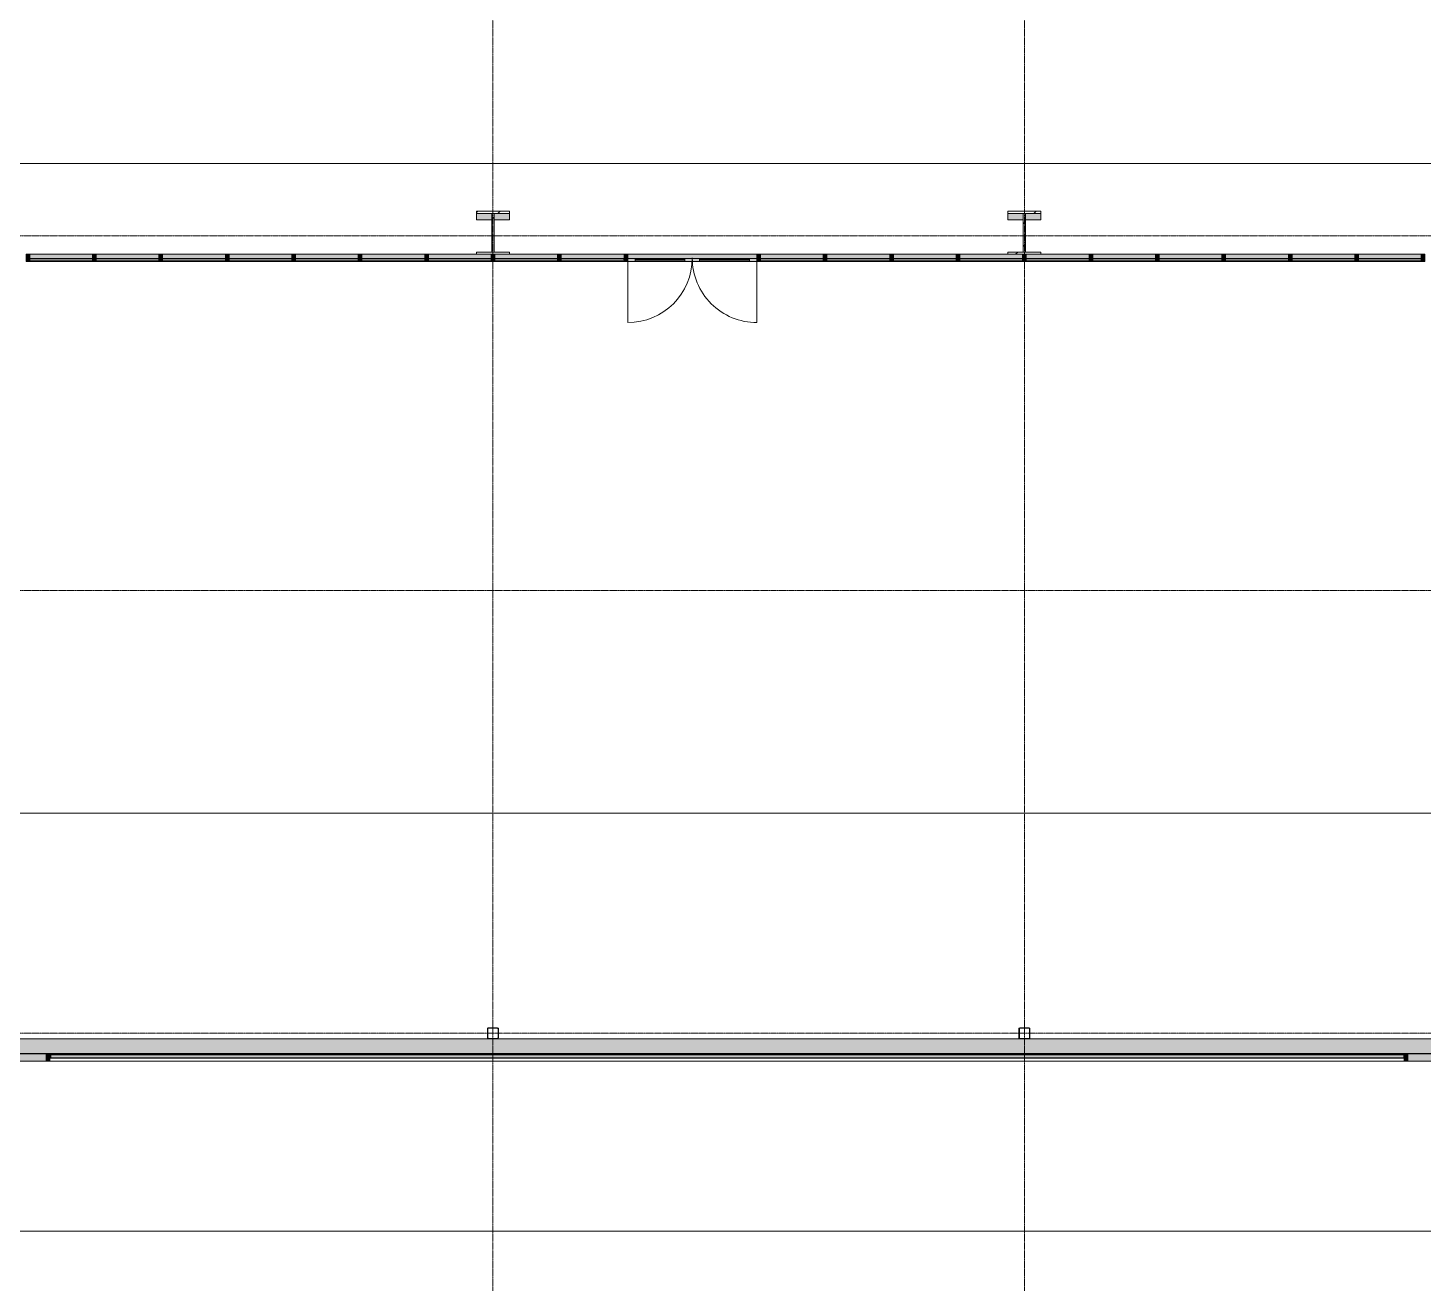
# Model space of a CAD drawing. Header units: inches. Extents: x 19712 to 27543, y -26063 to -18659.
# Drawn here: x 22833 to 23593, y -22920 to -22237 of the extents above; entities that cross this region are included whole.
import ezdxf

# ---------------------------------------------------------------- set-up
doc = ezdxf.new("R2010")
doc.units = ezdxf.units.IN
doc.header["$MEASUREMENT"] = 0
doc.linetypes.add('Grid Line 1_2_', pattern=[0.875, 0.5, -0.125, 0.125, -0.125])
for name, color, linetype, lineweight in [('A-DOOR', 31, 'Continuous', 9), ('A-GLAZ-CURT', 52, 'Continuous', 9), ('A-GLAZ-CWMG', 51, 'Continuous', 9), ('A-WALL', 113, 'Continuous', 9), ('C-TOPO', 7, 'Continuous', 9), ('Conc', 7, 'Continuous', 9), ('G-ANNO-SYMB', 111, 'Continuous', 9), ('S-BEAM', 12, 'Continuous', 9), ('S-COLS', 52, 'Continuous', 9), ('S-GRID', 1, 'Continuous', 9)]:
    doc.layers.add(name, color=color, linetype=linetype, lineweight=lineweight)
pattern_1 = [(45, (0, 0), (-25.342707, 25.342707), []), (45, (0, 38.4), (-25.342707, 25.342707), [])]

# ---------------------------------------------------------------- blocks, each defined once
blk = doc.blocks.new('HSS-Hollow Structural Section-Column - HSS6X6X1_4-556719-Site Plan - Phase 1')
at = {"layer": 'S-COLS'}
h = blk.add_hatch(dxfattribs=at)
h.set_pattern_fill('FP_2', color=256, style=0, pattern_type=2)
h.set_pattern_definition([(225, (23085.89, -22784.303), (25.342707, -25.342707), []), (225, (23085.89, -22822.703), (25.342707, -25.342707), [])])
h.paths.add_polyline_path([(-2.53, 3), (-2.86, 2.86), (-3, 2.53), (-2.7, 2.7)], flags=0)
h.paths.add_polyline_path([(2.53, 3), (-2.53, 3), (-2.53, 2.77), (2.53, 2.77)], flags=0)
h.paths.add_polyline_path([(2.53, 3), (2.7, 2.7), (3, 2.53), (2.86, 2.86)], flags=0)
h.paths.add_polyline_path([(3, -2.53), (2.7, -2.7), (2.53, -3), (2.86, -2.86)], flags=0)
h.paths.add_polyline_path([(3, 2.53), (2.77, 2.53), (2.77, -2.53), (3, -2.53)], flags=0)
h.paths.add_polyline_path([(-3, -2.53), (-2.86, -2.86), (-2.53, -3), (-2.7, -2.7)], flags=0)
h.paths.add_polyline_path([(-2.77, 2.53), (-3, 2.53), (-3, -2.53), (-2.77, -2.53)], flags=0)
h.paths.add_polyline_path([(2.53, -2.77), (-2.53, -2.77), (-2.53, -3), (2.53, -3)], flags=0)
at = {"layer": 'S-COLS', "lineweight": 15}
for p, q in [((-3, 2.53), (-3, -2.53)), ((-2.77, -2.53), (-2.77, 2.53)), ((2.53, 3), (-2.53, 3)), ((-2.53, 2.77), (2.53, 2.77)), ((2.77, 2.53), (2.77, -2.53)), ((3, -2.53), (3, 2.53)), ((2.53, -2.77), (-2.53, -2.77)), ((-2.53, -3), (2.53, -3))]:
    blk.add_line(p, q, dxfattribs=at)
for centre, radius, start, end in [((-2.53, 2.53), 0.466, 90, 180), ((-2.53, 2.53), 0.233, 90, 180), ((2.53, 2.53), 0.466, 360, 90), ((2.53, 2.53), 0.233, 0, 90), ((-2.53, -2.53), 0.466, 180, 270), ((-2.53, -2.53), 0.233, 180, 270), ((2.53, -2.53), 0.466, 270, 360), ((2.53, -2.53), 0.233, 270, 360)]:
    blk.add_arc(centre, radius, start, end, dxfattribs=at)
blk = doc.blocks.new('HSS-Hollow Structural Section-Column - HSS6X6X1_4-V1-Site Plan - Phase 1')
at = {"layer": 'S-COLS', "lineweight": 15}
for p, q in [((-3, 2.534), (-3, -2.534)), ((-2.767, -2.534), (-2.767, 2.534)), ((2.534, 3), (-2.534, 3)), ((-2.534, 2.767), (2.534, 2.767)), ((2.767, 2.534), (2.767, -2.534)), ((3, -2.534), (3, 2.534)), ((2.534, -2.767), (-2.534, -2.767)), ((-2.534, -3), (2.534, -3))]:
    blk.add_line(p, q, dxfattribs=at)
for centre, radius, start, end in [((-2.534, 2.534), 0.466, 90, 180), ((-2.534, 2.534), 0.233, 90, 180), ((2.534, 2.534), 0.466, 360, 90), ((2.534, 2.534), 0.233, 0, 90), ((-2.534, -2.534), 0.466, 180, 270), ((-2.534, -2.534), 0.233, 180, 270), ((2.534, -2.534), 0.466, 270, 360), ((2.534, -2.534), 0.233, 270, 360)]:
    blk.add_arc(centre, radius, start, end, dxfattribs=at)
blk = doc.blocks.new('Girt_C - 8_D-767115-Site Plan - Phase 1')
at = {"layer": 'S-BEAM'}
for points in [[(24526.39, -22787.49), (24526.39, -22787.3), (22076.14, -22787.4), (22076.14, -22787.49), (24368.72, -22787.49)], [(24526.39, -22795.12), (24526.39, -22787.49), (22076.14, -22787.49), (22076.14, -22795.12), (24368.72, -22795.12)], [(24526.39, -22795.3), (24526.39, -22795.12), (22076.14, -22795.21), (22076.14, -22795.3), (24368.72, -22795.3)]]:
    blk.add_hatch(color=256, dxfattribs=at).paths.add_polyline_path(points, flags=0)
for p, q in [((23083.36, -22787.3), (22076.14, -22787.3)), ((23372.86, -22787.3), (23088.42, -22787.3)), ((23662.36, -22787.3), (23377.92, -22787.3)), ((22076.14, -22795.3), (24526.39, -22795.3))]:
    blk.add_line(p, q, dxfattribs=at)
blk = doc.blocks.new('System Panel - Glazed-809284-Site Plan - Phase 1')
at = {"layer": 'A-GLAZ-CURT', "transparency": 33554649}
blk.add_hatch(color=256, dxfattribs=at).paths.add_polyline_path([(-17.09, 1.25), (-17.09, 0.25), (17.09, 0.25), (17.09, 1.25)], flags=0)
at = {"layer": 'A-GLAZ-CURT'}
for p, q in [((17.09, 1.25), (-17.09, 1.25)), ((-17.09, 1.25), (-17.09, 0.25)), ((-17.09, 0.25), (-17.09, 1.25)), ((17.09, 1.25), (-17.09, 1.25)), ((-17.09, 0.25), (17.09, 0.25)), ((-17.09, 0.25), (17.09, 0.25)), ((17.09, 0.25), (17.09, 1.25)), ((17.09, 1.25), (17.09, 0.25))]:
    blk.add_line(p, q, dxfattribs=at)
blk = doc.blocks.new('Door_Single_Storefront - one-809285-Site Plan - Phase 1')
at = {"layer": 'A-DOOR'}
h = blk.add_hatch(color=256, dxfattribs=at)
h.paths.add_polyline_path([(17.59375, 2), (13.59375, 2), (13.59375, 0.25), (17.59375, 0.25)], flags=0)
h.paths.add_polyline_path([(-17.59375, 2), (-17.59375, 0.25), (-13.59375, 0.25), (-13.59375, 2)], flags=0)
h = blk.add_hatch(color=256, dxfattribs=at)
h.paths.add_polyline_path([(13.59375, 2), (-13.59375, 2), (-13.59375, 1.5), (13.59375, 1.5)], flags=0)
h.paths.add_polyline_path([(1.32823, 0.75), (-13.59375, 0.75), (-13.59375, 0.25), (13.59375, 0.25), (13.59375, 0.75)], flags=0)
blk.add_hatch(color=256, dxfattribs=at).paths.add_polyline_path([(1.32823, 1.5), (-13.59375, 1.5), (-13.59375, 0.75), (13.59375, 0.75), (13.59375, 1.5)], flags=0)
for p, q in [((-17.59375, 35.1875), (-17.59375, 0)), ((-13.59375, 2), (-17.59375, 2)), ((-17.59375, 2), (-17.59375, 0.25)), ((-17.59375, 0.25), (-13.59375, 0.25)), ((-13.59375, 0.25), (-13.59375, 2)), ((-13.59375, 2), (13.59375, 2)), ((13.59375, 1.5), (-13.59375, 1.5)), ((-13.59375, 1.5), (-13.59375, 0.75)), ((-13.59375, 0.75), (13.59375, 0.75)), ((13.59375, 0.25), (-13.59375, 0.25)), ((17.59375, 2), (13.59375, 2)), ((13.59375, 2), (13.59375, 0.25)), ((13.59375, 0.75), (13.59375, 1.5)), ((13.59375, 0.25), (17.59375, 0.25)), ((17.59375, 0.25), (17.59375, 2))]:
    blk.add_line(p, q, dxfattribs=at)
blk.add_arc((-17.59375, 0), 35.1875, 360, 90, dxfattribs=at)
blk = doc.blocks.new('Door_Single_Storefront - one-809286-Site Plan - Phase 1')
at = {"layer": 'A-DOOR'}
h = blk.add_hatch(color=256, dxfattribs=at)
h.paths.add_polyline_path([(-13.59375, -2), (-13.59375, -0.25), (-17.59375, -0.25), (-17.59375, -2)], flags=0)
h.paths.add_polyline_path([(13.59375, -2), (17.59375, -2), (17.59375, -0.25), (13.59375, -0.25)], flags=0)
h = blk.add_hatch(color=256, dxfattribs=at)
h.paths.add_polyline_path([(13.59375, -2), (13.59375, -1.5), (-13.59375, -1.5), (-13.59375, -2)], flags=0)
h.paths.add_polyline_path([(13.59375, -0.75), (13.59375, -0.25), (-13.59375, -0.25), (-13.59375, -0.75)], flags=0)
blk.add_hatch(color=256, dxfattribs=at).paths.add_polyline_path([(13.59375, -1.5), (13.59375, -0.75), (-13.59375, -0.75), (-13.59375, -1.5)], flags=0)
for p, q in [((-17.59375, -35.1875), (-17.59375, 0)), ((-17.59375, -2), (-17.59375, -0.25)), ((-17.59375, -0.25), (-13.59375, -0.25)), ((-13.59375, -2), (-17.59375, -2)), ((-13.59375, -0.25), (-13.59375, -2)), ((13.59375, -0.25), (-13.59375, -0.25)), ((-13.59375, -1.5), (-13.59375, -0.75)), ((-13.59375, -0.75), (13.59375, -0.75)), ((13.59375, -1.5), (-13.59375, -1.5)), ((-13.59375, -2), (13.59375, -2)), ((13.59375, -2), (13.59375, -0.25)), ((13.59375, -0.25), (17.59375, -0.25)), ((13.59375, -0.75), (13.59375, -1.5)), ((17.59375, -2), (13.59375, -2)), ((17.59375, -0.25), (17.59375, -2))]:
    blk.add_line(p, q, dxfattribs=at)
blk.add_arc((-17.59375, 0), 35.1875, 270, 0, dxfattribs=at)
blk = doc.blocks.new('System Panel - Glazed-809288-Site Plan - Phase 1')
at = {"layer": 'A-GLAZ-CURT', "transparency": 33554649}
blk.add_hatch(color=256, dxfattribs=at).paths.add_polyline_path([(17.09, 1.25), (-17.09, 1.25), (-17.09, 0.25), (17.09, 0.25)], flags=0)
at = {"layer": 'A-GLAZ-CURT'}
for p, q in [((17.09, 1.25), (-17.09, 1.25)), ((-17.09, 1.25), (-17.09, 0.25)), ((-17.09, 0.25), (-17.09, 1.25)), ((17.09, 1.25), (-17.09, 1.25)), ((-17.09, 0.25), (17.09, 0.25)), ((-17.09, 0.25), (17.09, 0.25)), ((17.09, 0.25), (17.09, 1.25)), ((17.09, 1.25), (17.09, 0.25))]:
    blk.add_line(p, q, dxfattribs=at)
blk = doc.blocks.new('Rectangular Mullion - Rectangular Mullion 1-V15-Site Plan - Phase 1')
at = {"layer": 'A-GLAZ-CWMG'}
h = blk.add_hatch(color=256, dxfattribs=at)
h.paths.add_polyline_path([(24462.02, -22364.05), (24496.2, -22364.05), (24496.2, -22363.3), (24462.02, -22363.3)], flags=0)
h.paths.add_polyline_path([(24462.02, -22362.3), (24496.2, -22362.3), (24496.2, -22360.05), (24462.02, -22360.05)], flags=0)
blk.add_hatch(color=256, dxfattribs=at).paths.add_polyline_path([(24496.2, -22363.3), (24496.2, -22362.3), (24462.02, -22362.3), (24462.02, -22363.3)], flags=0)
for p, q in [((24462.02, -22360.05), (24496.2, -22360.05)), ((24462.02, -22364.05), (24496.2, -22364.05))]:
    blk.add_line(p, q, dxfattribs=at)
blk = doc.blocks.new('Rectangular Mullion - Rectangular Mullion 1-V16-Site Plan - Phase 1')
at = {"layer": 'A-GLAZ-CWMG'}
h = blk.add_hatch(color=256, dxfattribs=at)
h.paths.add_polyline_path([(24244.89, -22364.05), (24279.08, -22364.05), (24279.08, -22363.3), (24244.89, -22363.3)], flags=0)
h.paths.add_polyline_path([(24244.89, -22362.3), (24279.08, -22362.3), (24279.08, -22360.05), (24244.89, -22360.05)], flags=0)
blk.add_hatch(color=256, dxfattribs=at).paths.add_polyline_path([(24279.08, -22363.3), (24279.08, -22362.3), (24244.89, -22362.3), (24244.89, -22363.3)], flags=0)
for p, q in [((24244.89, -22364.05), (24279.08, -22364.05)), ((24252.89, -22360.05), (24279.08, -22360.05))]:
    blk.add_line(p, q, dxfattribs=at)
blk = doc.blocks.new('Rectangular Mullion - Rectangular Mullion 1-769167-Site Plan - Phase 1')
at = {"layer": 'A-GLAZ-CWMG'}
h = blk.add_hatch(color=256, dxfattribs=at)
h.paths.add_polyline_path([(24498.2, -22364.05), (24532.39, -22364.05), (24532.39, -22363.3), (24498.2, -22363.3)], flags=0)
h.paths.add_polyline_path([(24524.39, -22362.3), (24532.39, -22362.3), (24532.39, -22360.05), (24498.2, -22360.05), (24498.2, -22362.3)], flags=0)
blk.add_hatch(color=256, dxfattribs=at).paths.add_polyline_path([(24532.39, -22363.3), (24532.39, -22362.3), (24498.2, -22362.3), (24498.2, -22363.3)], flags=0)
for p, q in [((24498.2, -22360.05), (24524.39, -22360.05)), ((24498.2, -22364.05), (24532.39, -22364.05))]:
    blk.add_line(p, q, dxfattribs=at)
blk = doc.blocks.new('Rectangular Mullion - Rectangular Mullion 1-769168-Site Plan - Phase 1')
at = {"layer": 'A-GLAZ-CWMG'}
blk.add_hatch(color=256, dxfattribs=at).paths.add_polyline_path([(24368.72, -22362.3), (24387.64, -22362.3), (24387.64, -22360.05), (24352.45, -22360.05), (24352.45, -22362.3), (24356.45, -22362.3)], flags=0)
blk.add_line((24352.45, -22360.05), (24387.64, -22360.05), dxfattribs=at)
blk = doc.blocks.new('Rectangular Mullion - Rectangular Mullion 1-769169-Site Plan - Phase 1')
at = {"layer": 'A-GLAZ-CWMG'}
blk.add_hatch(color=256, dxfattribs=at).paths.add_polyline_path([(24348.45, -22362.3), (24352.45, -22362.3), (24352.45, -22360.05), (24317.27, -22360.05), (24317.27, -22362.3), (24321.27, -22362.3)], flags=0)
blk.add_line((24317.27, -22360.05), (24352.45, -22360.05), dxfattribs=at)
blk = doc.blocks.new('Rectangular Mullion - Rectangular Mullion 1-809282-Site Plan - Phase 1')
at = {"layer": 'A-GLAZ-CWMG'}
blk.add_hatch(color=256, dxfattribs=at).paths.add_polyline_path([(-1, -2), (-1, 2), (1, 2), (1, -2)], flags=0)
at = {"layer": 'A-GLAZ-CWMG', "lineweight": 13}
for p, q in [((-1, 2), (1, 2)), ((-1, -2), (-1, 2)), ((1, 2), (1, -2)), ((1, -2), (-1, -2))]:
    blk.add_line(p, q, dxfattribs=at)
blk = doc.blocks.new('Rectangular Mullion - Rectangular Mullion 1-V17-Site Plan - Phase 1')
at = {"layer": 'A-GLAZ-CWMG'}
blk.add_hatch(color=256, dxfattribs=at).paths.add_polyline_path([(-1, -2), (-1, 2), (1, 2), (1, -2)], flags=0)
at = {"layer": 'A-GLAZ-CWMG', "lineweight": 13}
for p, q in [((-1, 2), (1, 2)), ((-1, -2), (-1, 2)), ((1, 2), (1, -0.25)), ((1, -2), (-1, -2))]:
    blk.add_line(p, q, dxfattribs=at)
blk = doc.blocks.new('Rectangular Mullion - Rectangular Mullion 1-V18-Site Plan - Phase 1')
at = {"layer": 'A-GLAZ-CWMG'}
blk.add_hatch(color=256, dxfattribs=at).paths.add_polyline_path([(-1, -2), (-1, 2), (1, 2), (1, -2)], flags=0)
at = {"layer": 'A-GLAZ-CWMG', "lineweight": 13}
for p, q in [((-1, 2), (1, 2)), ((-1, -0.25), (-1, 2)), ((1, 2), (1, -2)), ((1, -2), (-1, -2))]:
    blk.add_line(p, q, dxfattribs=at)
blk = doc.blocks.new('Rectangular Mullion - Profile_Polycarbonate_Upper and left-791730-Site Plan - Phase 1')
at = {"layer": 'A-GLAZ-CWMG'}
blk.add_hatch(color=256, dxfattribs=at).paths.add_polyline_path([(0, -0.98), (-0.06, -0.92), (-0.06, 1.08), (0, 1.14)], flags=0)
at = {"layer": 'A-GLAZ-CWMG', "lineweight": 13}
for p, q in [((-3.62, 1.14), (0, 1.14)), ((-3.62, 0.79), (-3.62, 1.14)), ((-3.37, 0.79), (-3.62, 0.79)), ((-0.06, 1.08), (-3.56, 1.08)), ((-3.56, 1.08), (-3.56, 0.85)), ((-3.56, 0.85), (-3.37, 0.85)), ((-3.37, 0.85), (-3.37, 0.79)), ((-0.06, -0.92), (-0.06, 1.08)), ((0, 1.14), (0, -0.98)), ((-2.83, -0.98), (-2.83, -0.86)), ((-2.83, -0.86), (-2.77, -0.86)), ((0, -0.98), (-2.83, -0.98)), ((-2.77, -0.86), (-2.77, -0.92)), ((-2.77, -0.92), (-0.06, -0.92))]:
    blk.add_line(p, q, dxfattribs=at)
blk = doc.blocks.new('Rectangular Mullion - Rectangular Mullion 1-789464-Site Plan - Phase 1')
at = {"layer": 'A-GLAZ-CWMG'}
blk.add_hatch(color=256, dxfattribs=at).paths.add_polyline_path([(25097.73, -22799.43), (25110.27, -22799.43), (25110.27, -22795.43), (25080.02, -22795.43), (25080.02, -22799.43)], flags=0)
for p, q in [((25110.27, -22795.43), (25080.02, -22795.43)), ((25110.27, -22799.43), (25080.02, -22799.43))]:
    blk.add_line(p, q, dxfattribs=at)
blk = doc.blocks.new('Rectangular Mullion - Rectangular Mullion 1-827460-Site Plan - Phase 1')
at = {"layer": 'A-GLAZ-CWMG'}
blk.add_hatch(color=256, dxfattribs=at).paths.add_polyline_path([(-2, 2), (-2, -2), (0, -2), (0, 2)], flags=0)
at = {"layer": 'A-GLAZ-CWMG', "lineweight": 13}
for p, q in [((0, 2), (-2, 2)), ((-2, 2), (-2, -2)), ((0, -2), (0, 2)), ((-2, -2), (0, -2))]:
    blk.add_line(p, q, dxfattribs=at)
blk = doc.blocks.new('Rectangular Mullion - Rectangular Mullion 1-827457-Site Plan - Phase 1')
at = {"layer": 'A-GLAZ-CWMG'}
blk.add_hatch(color=256, dxfattribs=at).paths.add_polyline_path([(0, 2), (0, -2), (-2, -2), (-2, 2)], flags=0)
at = {"layer": 'A-GLAZ-CWMG', "lineweight": 13}
for p, q in [((-2, 2), (0, 2)), ((-2, -2), (-2, 2)), ((0, 2), (0, -2)), ((0, -2), (-2, -2))]:
    blk.add_line(p, q, dxfattribs=at)

msp = doc.modelspace()

# ---------------------------------------------------------------- hatches: boundary and pattern name
at = {"layer": 'A-WALL', "transparency": 33554649}
msp.add_hatch(color=256, dxfattribs=at).paths.add_polyline_path([(23471.47, -22797.59), (23582.2, -22797.59), (23582.2, -22796.02), (22844.83, -22796.02), (22844.83, -22797.59), (23247.16, -22797.59)], flags=0)
at = {"layer": 'S-COLS'}
h = msp.add_hatch(dxfattribs=at)
h.set_pattern_fill('FP_1', color=256, style=0, pattern_type=2)
h.set_pattern_definition(pattern_1)
h.paths.add_polyline_path([(23094.89, -22337.8), (23094.89, -22336.55), (23076.89, -22336.55), (23076.89, -22337.8)], flags=0)
h = msp.add_hatch(color=256, dxfattribs=at)
h.paths.add_polyline_path([(23085.27, -22341.31), (23085.27, -22337.8), (23076.89, -22337.8), (23076.89, -22341.31)], flags=0)
h.paths.add_polyline_path([(23094.89, -22341.31), (23094.89, -22337.8), (23086.52, -22337.8), (23086.52, -22341.31)], flags=0)
h = msp.add_hatch(dxfattribs=at)
h.set_pattern_fill('FP_1', color=256, style=0, pattern_type=2)
h.set_pattern_definition(pattern_1)
h.paths.add_polyline_path([(23086.52, -22358.8), (23086.52, -22337.8), (23085.27, -22337.8), (23085.27, -22358.8)], flags=0)
h = msp.add_hatch(dxfattribs=at)
h.set_pattern_fill('FP_1', color=256, style=0, pattern_type=2)
h.set_pattern_definition(pattern_1)
h.paths.add_polyline_path([(23384.39, -22337.8), (23384.39, -22336.55), (23366.39, -22336.55), (23366.39, -22337.8)], flags=0)
h = msp.add_hatch(color=256, dxfattribs=at)
h.paths.add_polyline_path([(23374.77, -22341.31), (23374.77, -22337.8), (23366.39, -22337.8), (23366.39, -22341.31)], flags=0)
h.paths.add_polyline_path([(23384.39, -22341.31), (23384.39, -22337.8), (23376.02, -22337.8), (23376.02, -22341.31)], flags=0)
h = msp.add_hatch(dxfattribs=at)
h.set_pattern_fill('FP_1', color=256, style=0, pattern_type=2)
h.set_pattern_definition(pattern_1)
h.paths.add_polyline_path([(23376.02, -22358.8), (23376.02, -22337.8), (23374.77, -22337.8), (23374.77, -22358.8)], flags=0)
h = msp.add_hatch(dxfattribs=at)
h.set_pattern_fill('FP_1', color=256, style=0, pattern_type=2)
h.set_pattern_definition(pattern_1)
h.paths.add_polyline_path([(23384.39, -22360.05), (23384.39, -22358.8), (23366.39, -22358.8), (23366.39, -22360.05)], flags=0)

# ---------------------------------------------------------------- linework, layer by layer
at = {"layer": 'A-WALL', "lineweight": 25}
for p, q in [((23582.2, -22796.02), (22844.83, -22796.02)), ((22844.83, -22796.02), (22844.83, -22797.59)), ((22844.83, -22797.59), (23582.2, -22797.59)), ((23582.2, -22797.59), (23582.2, -22796.02))]:
    msp.add_line(p, q, dxfattribs=at)
at = {"layer": 'C-TOPO'}
for p in [(22844.52, -22799.43), (23582.27, -22799.43)]:
    msp.add_line(p, (23435.13, -22799.43), dxfattribs=at)
at = {"layer": 'Conc'}
msp.add_line((22135.02, -22892.07), (24082.77, -22892.07), dxfattribs=at)
at = {"layer": 'G-ANNO-SYMB'}
for p, q in [((27080.52, -22310.53), (20003.25, -22310.53)), ((27068.75, -22664.44), (19991.49, -22664.44))]:
    msp.add_line(p, q, dxfattribs=at)
at = {"layer": 'S-BEAM'}
for p, q in [((22075.17, -22787.3), (23083.36, -22787.3)), ((23088.42, -22787.3), (23372.86, -22787.3)), ((23377.92, -22787.3), (23662.36, -22787.3))]:
    msp.add_line(p, q, dxfattribs=at)
at = {"layer": 'S-COLS', "lineweight": 15}
for p, q in [((23094.89, -22336.55), (23076.89, -22336.55)), ((23076.89, -22336.55), (23076.89, -22337.8)), ((23076.89, -22337.8), (23094.89, -22337.8)), ((23086.52, -22337.8), (23085.27, -22337.8)), ((23085.27, -22337.8), (23085.27, -22358.8)), ((23086.52, -22358.8), (23086.52, -22337.8)), ((23094.89, -22337.8), (23094.89, -22336.55)), ((23384.39, -22336.55), (23366.39, -22336.55)), ((23366.39, -22336.55), (23366.39, -22337.8)), ((23366.39, -22337.8), (23384.39, -22337.8)), ((23376.02, -22337.8), (23374.77, -22337.8)), ((23374.77, -22337.8), (23374.77, -22358.8)), ((23376.02, -22358.8), (23376.02, -22337.8)), ((23384.39, -22337.8), (23384.39, -22336.55)), ((23076.89, -22358.8), (23076.89, -22360.05)), ((23094.89, -22358.8), (23076.89, -22358.8)), ((23076.89, -22360.05), (23094.89, -22360.05)), ((23085.27, -22358.8), (23086.52, -22358.8)), ((23094.89, -22360.05), (23094.89, -22358.8)), ((23366.39, -22358.8), (23366.39, -22360.05)), ((23384.39, -22358.8), (23366.39, -22358.8)), ((23366.39, -22360.05), (23384.39, -22360.05)), ((23374.77, -22358.8), (23376.02, -22358.8)), ((23384.39, -22360.05), (23384.39, -22358.8))]:
    msp.add_line(p, q, dxfattribs=at)
at = {"layer": 'S-COLS'}
for p, q in [((23076.89, -22337.8), (23076.89, -22341.31)), ((23085.27, -22341.31), (23076.89, -22341.31)), ((23094.89, -22341.31), (23086.52, -22341.31)), ((23094.89, -22337.8), (23094.89, -22341.31)), ((23366.39, -22337.8), (23366.39, -22341.31)), ((23374.77, -22341.31), (23366.39, -22341.31)), ((23384.39, -22341.31), (23376.02, -22341.31)), ((23384.39, -22337.8), (23384.39, -22341.31))]:
    msp.add_line(p, q, dxfattribs=at)
at = {"layer": 'S-GRID', "linetype": 'Grid Line 1_2_'}
for p, q in [((23085.89, -23874.7), (23085.89, -18787.2)), ((23375.39, -23874.7), (23375.39, -18787.2)), ((27542.72, -22350.05), (19848.99, -22350.05)), ((27542.72, -22543.05), (19848.99, -22543.05)), ((27542.72, -22784.3), (19848.99, -22784.3))]:
    msp.add_line(p, q, dxfattribs=at)

# ---------------------------------------------------------------- block references
at = {"layer": 'A-DOOR'}
msp.add_blockref('Door_Single_Storefront - one-809286-Site Plan - Phase 1', (23176.86, -22362.05), dxfattribs=at)
at = {"layer": 'A-DOOR', "rotation": 180}
msp.add_blockref('Door_Single_Storefront - one-809285-Site Plan - Phase 1', (23212.05, -22362.05), dxfattribs=at)
at = {"layer": 'A-GLAZ-CURT', "rotation": 180}
for name, p in [('System Panel - Glazed-809284-Site Plan - Phase 1', (22850.67, -22362.05)), ('System Panel - Glazed-809284-Site Plan - Phase 1', (22886.86, -22362.05)), ('System Panel - Glazed-809284-Site Plan - Phase 1', (22923.05, -22362.05)), ('System Panel - Glazed-809284-Site Plan - Phase 1', (22959.23, -22362.05)), ('System Panel - Glazed-809288-Site Plan - Phase 1', (22995.42, -22362.05)), ('System Panel - Glazed-809288-Site Plan - Phase 1', (23031.61, -22362.05)), ('System Panel - Glazed-809284-Site Plan - Phase 1', (23067.8, -22362.05)), ('System Panel - Glazed-809284-Site Plan - Phase 1', (23103.98, -22362.05)), ('System Panel - Glazed-809284-Site Plan - Phase 1', (23140.17, -22362.05)), ('System Panel - Glazed-809284-Site Plan - Phase 1', (23248.73, -22362.05)), ('System Panel - Glazed-809284-Site Plan - Phase 1', (23284.92, -22362.05)), ('System Panel - Glazed-809284-Site Plan - Phase 1', (23321.11, -22362.05)), ('System Panel - Glazed-809284-Site Plan - Phase 1', (23357.3, -22362.05)), ('System Panel - Glazed-809284-Site Plan - Phase 1', (23393.48, -22362.05)), ('System Panel - Glazed-809284-Site Plan - Phase 1', (23429.67, -22362.05)), ('System Panel - Glazed-809284-Site Plan - Phase 1', (23465.86, -22362.05)), ('System Panel - Glazed-809284-Site Plan - Phase 1', (23502.05, -22362.05)), ('System Panel - Glazed-809284-Site Plan - Phase 1', (23538.23, -22362.05)), ('System Panel - Glazed-809284-Site Plan - Phase 1', (23574.42, -22362.05))]:
    msp.add_blockref(name, p, dxfattribs=at)
at = {"layer": 'A-GLAZ-CWMG', "extrusion": (0, 0, -1)}
for name, p in [('Rectangular Mullion - Rectangular Mullion 1-809282-Site Plan - Phase 1', (-22832.58, -22362.05)), ('Rectangular Mullion - Rectangular Mullion 1-809282-Site Plan - Phase 1', (-22868.77, -22362.05)), ('Rectangular Mullion - Rectangular Mullion 1-809282-Site Plan - Phase 1', (-22904.95, -22362.05)), ('Rectangular Mullion - Rectangular Mullion 1-809282-Site Plan - Phase 1', (-22941.14, -22362.05)), ('Rectangular Mullion - Rectangular Mullion 1-809282-Site Plan - Phase 1', (-22977.33, -22362.05)), ('Rectangular Mullion - Rectangular Mullion 1-809282-Site Plan - Phase 1', (-23013.52, -22362.05)), ('Rectangular Mullion - Rectangular Mullion 1-809282-Site Plan - Phase 1', (-23049.7, -22362.05)), ('Rectangular Mullion - Rectangular Mullion 1-809282-Site Plan - Phase 1', (-23085.89, -22362.05)), ('Rectangular Mullion - Rectangular Mullion 1-809282-Site Plan - Phase 1', (-23122.08, -22362.05)), ('Rectangular Mullion - Rectangular Mullion 1-V18-Site Plan - Phase 1', (-23158.27, -22362.05)), ('Rectangular Mullion - Rectangular Mullion 1-V17-Site Plan - Phase 1', (-23230.64, -22362.05)), ('Rectangular Mullion - Rectangular Mullion 1-809282-Site Plan - Phase 1', (-23266.83, -22362.05)), ('Rectangular Mullion - Rectangular Mullion 1-809282-Site Plan - Phase 1', (-23303.02, -22362.05)), ('Rectangular Mullion - Rectangular Mullion 1-809282-Site Plan - Phase 1', (-23339.2, -22362.05)), ('Rectangular Mullion - Rectangular Mullion 1-809282-Site Plan - Phase 1', (-23375.39, -22362.05)), ('Rectangular Mullion - Rectangular Mullion 1-809282-Site Plan - Phase 1', (-23411.58, -22362.05)), ('Rectangular Mullion - Rectangular Mullion 1-809282-Site Plan - Phase 1', (-23447.77, -22362.05)), ('Rectangular Mullion - Rectangular Mullion 1-809282-Site Plan - Phase 1', (-23483.95, -22362.05)), ('Rectangular Mullion - Rectangular Mullion 1-809282-Site Plan - Phase 1', (-23520.14, -22362.05)), ('Rectangular Mullion - Rectangular Mullion 1-809282-Site Plan - Phase 1', (-23556.33, -22362.05)), ('Rectangular Mullion - Rectangular Mullion 1-809282-Site Plan - Phase 1', (-23592.52, -22362.05)), ('Rectangular Mullion - Profile_Polycarbonate_Upper and left-791730-Site Plan - Phase 1', (-22844.77, -22796.8))]:
    msp.add_blockref(name, p, dxfattribs=at)
at = {"layer": 'A-GLAZ-CWMG'}
for name, p in [('Rectangular Mullion - Rectangular Mullion 1-V15-Site Plan - Phase 1', (-1628.44, 0)), ('Rectangular Mullion - Rectangular Mullion 1-V15-Site Plan - Phase 1', (-1592.25, 0)), ('Rectangular Mullion - Rectangular Mullion 1-V15-Site Plan - Phase 1', (-1556.06, 0)), ('Rectangular Mullion - Rectangular Mullion 1-V15-Site Plan - Phase 1', (-1519.88, 0)), ('Rectangular Mullion - Rectangular Mullion 1-V15-Site Plan - Phase 1', (-1483.69, 0)), ('Rectangular Mullion - Rectangular Mullion 1-V15-Site Plan - Phase 1', (-1447.5, 0)), ('Rectangular Mullion - Rectangular Mullion 1-769167-Site Plan - Phase 1', (-1447.5, 0)), ('Rectangular Mullion - Rectangular Mullion 1-V16-Site Plan - Phase 1', (-1158, 0)), ('Rectangular Mullion - Rectangular Mullion 1-V15-Site Plan - Phase 1', (-1338.94, 0)), ('Rectangular Mullion - Rectangular Mullion 1-769169-Site Plan - Phase 1', (-1158, 0)), ('Rectangular Mullion - Rectangular Mullion 1-769168-Site Plan - Phase 1', (-1158, 0)), ('Rectangular Mullion - Rectangular Mullion 1-V15-Site Plan - Phase 1', (-1230.38, 0)), ('Rectangular Mullion - Rectangular Mullion 1-V15-Site Plan - Phase 1', (-1194.19, 0)), ('Rectangular Mullion - Rectangular Mullion 1-V15-Site Plan - Phase 1', (-1158, 0)), ('Rectangular Mullion - Rectangular Mullion 1-769167-Site Plan - Phase 1', (-1158, 0)), ('Rectangular Mullion - Rectangular Mullion 1-V16-Site Plan - Phase 1', (-868.5, 0)), ('Rectangular Mullion - Rectangular Mullion 1-V15-Site Plan - Phase 1', (-1049.44, 0)), ('Rectangular Mullion - Rectangular Mullion 1-V15-Site Plan - Phase 1', (-1013.25, 0)), ('Rectangular Mullion - Rectangular Mullion 1-V15-Site Plan - Phase 1', (-977.06, 0)), ('Rectangular Mullion - Rectangular Mullion 1-V15-Site Plan - Phase 1', (-940.87, 0)), ('Rectangular Mullion - Rectangular Mullion 1-V15-Site Plan - Phase 1', (-904.69, 0)), ('Rectangular Mullion - Rectangular Mullion 1-789464-Site Plan - Phase 1', (-2267.75, 0)), ('Rectangular Mullion - Rectangular Mullion 1-789464-Site Plan - Phase 1', (-1495.75, 0))]:
    msp.add_blockref(name, p, dxfattribs=at)
at = {"layer": 'A-GLAZ-CWMG', "extrusion": (0, 0, -1), "rotation": 180}
msp.add_blockref('Rectangular Mullion - Rectangular Mullion 1-827457-Site Plan - Phase 1', (-22844.52, -22797.43), dxfattribs=at)
at = {"layer": 'A-GLAZ-CWMG', "rotation": 180}
msp.add_blockref('Rectangular Mullion - Rectangular Mullion 1-827460-Site Plan - Phase 1', (23582.27, -22797.43), dxfattribs=at)
at = {"layer": 'S-BEAM'}
msp.add_blockref('Girt_C - 8_D-767115-Site Plan - Phase 1', (0, 0), dxfattribs=at)
at = {"layer": 'S-COLS', "rotation": 180}
for name, p in [('HSS-Hollow Structural Section-Column - HSS6X6X1_4-556719-Site Plan - Phase 1', (23085.89, -22784.3)), ('HSS-Hollow Structural Section-Column - HSS6X6X1_4-V1-Site Plan - Phase 1', (23375.39, -22784.3))]:
    msp.add_blockref(name, p, dxfattribs=at)

doc.saveas('drawing.dxf')
